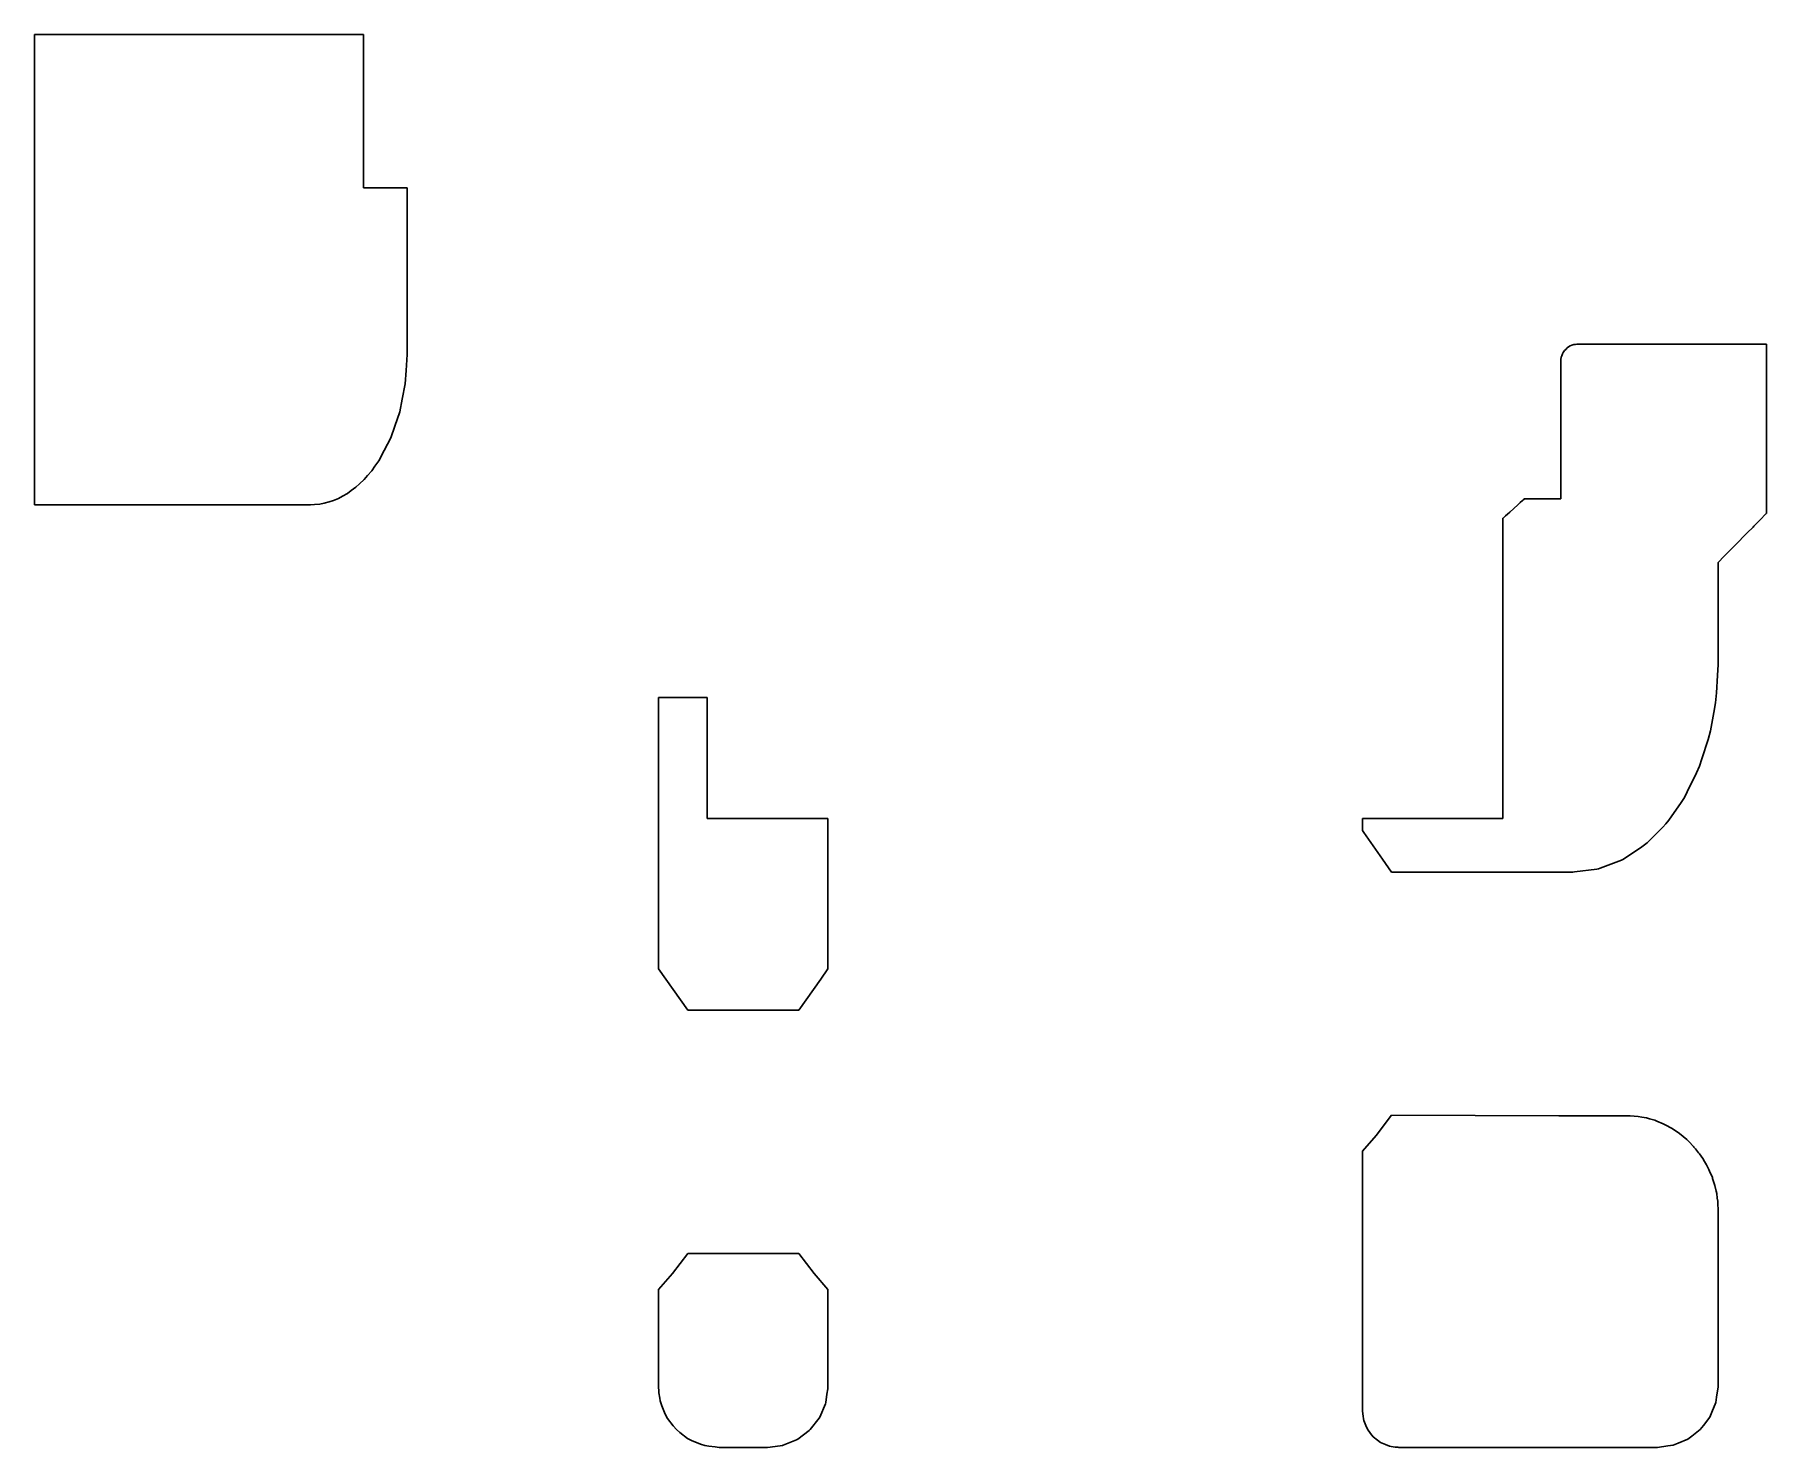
# Model space of a CAD drawing. Header units: metres. Extents: x 2.4 to 74, y -16 to 42.4.
import ezdxf

# ---------------------------------------------------------------- set-up
doc = ezdxf.new("R2010")
doc.units = ezdxf.units.M

msp = doc.modelspace()

# ---------------------------------------------------------------- linework, layer by layer
for p, q in [((2.4, 41.536), (2.4, 42.394)), ((2.4, 42.394), (15.486, 42.394)), ((15.486, 42.394), (16, 42.394)), ((16, 42.394), (16, 41.465)), ((2.4, 40.863), (2.4, 41.536)), ((2.4, 40.035), (2.4, 40.863)), ((16, 41.465), (16, 41.27)), ((16, 41.465), (16, 41.465)), ((16, 41.27), (16, 40.452)), ((16, 40.452), (16, 39.984)), ((2.4, 39.195), (2.4, 40.035)), ((16, 39.984), (16, 39.221)), ((2.4, 38.593), (2.4, 39.195)), ((16, 39.221), (16, 38.527)), ((2.4, 30.427), (2.4, 38.593)), ((16, 38.527), (16, 37.055)), ((16, 37.055), (16, 36.816)), ((16, 36.816), (16, 36.064)), ((16, 36.064), (17.099, 36.064)), ((17.099, 36.064), (17.8, 36.064)), ((17.8, 36.064), (17.8, 34.421)), ((17.8, 34.421), (17.8, 32.564)), ((17.8, 32.564), (17.8, 30.367)), ((2.4, 28.243), (2.4, 30.427)), ((17.8, 30.367), (17.8, 29.179)), ((65.656, 29.336), (65.701, 29.382)), ((65.701, 29.382), (65.765, 29.446)), ((65.765, 29.446), (65.823, 29.484)), ((65.823, 29.484), (65.893, 29.53)), ((65.893, 29.53), (65.96, 29.555)), ((65.96, 29.555), (66.032, 29.583)), ((66.032, 29.583), (66.101, 29.592)), ((66.101, 29.592), (66.156, 29.6)), ((66.156, 29.6), (66.173, 29.601)), ((66.173, 29.601), (73.903, 29.601)), ((73.903, 29.601), (73.999, 29.601)), ((73.999, 29.601), (73.999, 29.398)), ((73.999, 29.398), (73.999, 22.599)), ((17.8, 29.179), (17.758, 28.51)), ((65.502, 28.925), (65.503, 28.941)), ((65.502, 27.658), (65.502, 28.925)), ((65.503, 28.941), (65.508, 28.971)), ((65.508, 28.971), (65.52, 29.067)), ((65.52, 29.067), (65.538, 29.116)), ((65.538, 29.116), (65.572, 29.206)), ((65.572, 29.206), (65.604, 29.256)), ((65.604, 29.256), (65.656, 29.336)), ((2.4, 26.433), (2.4, 28.243)), ((17.723, 27.965), (17.598, 27.322)), ((17.758, 28.51), (17.723, 27.965)), ((17.598, 27.322), (17.496, 26.797)), ((65.502, 23.2), (65.502, 27.658)), ((17.496, 26.797), (17.292, 26.205)), ((2.4, 22.956), (2.4, 26.433)), ((17.292, 26.205), (17.126, 25.722)), ((16.852, 25.202), (16.628, 24.779)), ((17.126, 25.722), (16.852, 25.202)), ((16.338, 24.368), (16.164, 24.168)), ((16.468, 24.553), (16.338, 24.368)), ((16.628, 24.779), (16.468, 24.553)), ((15.686, 23.691), (15.49, 23.547)), ((15.837, 23.832), (15.686, 23.691)), ((16.022, 24.005), (15.837, 23.832)), ((16.164, 24.168), (16.022, 24.005)), ((7.522, 22.956), (2.4, 22.956)), ((13.8, 22.956), (7.522, 22.956)), ((13.976, 22.969), (13.8, 22.956)), ((14.192, 22.986), (13.976, 22.969)), ((14.367, 23.026), (14.192, 22.986)), ((14.58, 23.076), (14.367, 23.026)), ((14.751, 23.142), (14.58, 23.076)), ((14.961, 23.224), (14.751, 23.142)), ((15.127, 23.316), (14.961, 23.224)), ((15.331, 23.43), (15.127, 23.316)), ((15.49, 23.547), (15.331, 23.43)), ((63.391, 22.662), (63.72, 22.958)), ((63.72, 22.958), (63.821, 23.049)), ((63.821, 23.049), (63.914, 23.133)), ((63.914, 23.133), (63.954, 23.169)), ((63.954, 23.169), (63.988, 23.2)), ((63.988, 23.2), (64.564, 23.2)), ((64.564, 23.2), (64.565, 23.2)), ((64.565, 23.2), (64.566, 23.2)), ((64.566, 23.2), (64.566, 23.2)), ((64.566, 23.2), (65.502, 23.2)), ((63.1, 22.4), (63.103, 22.403)), ((63.1, 12.171), (63.1, 22.4)), ((63.103, 22.403), (63.113, 22.412)), ((63.113, 22.412), (63.13, 22.427)), ((63.13, 22.427), (63.153, 22.448)), ((63.153, 22.448), (63.182, 22.474)), ((63.182, 22.474), (63.217, 22.505)), ((63.217, 22.505), (63.299, 22.579)), ((63.299, 22.579), (63.391, 22.662)), ((73.686, 22.282), (73.485, 22.078)), ((73.729, 22.326), (73.686, 22.282)), ((73.997, 22.597), (73.729, 22.326)), ((73.998, 22.598), (73.997, 22.597)), ((73.999, 22.599), (73.998, 22.598)), ((73.155, 21.743), (72.769, 21.352)), ((73.206, 21.795), (73.155, 21.743)), ((73.449, 22.042), (73.206, 21.795)), ((73.485, 22.078), (73.449, 22.042)), ((72.258, 20.833), (72, 20.572)), ((72.514, 21.093), (72.258, 20.833)), ((72.769, 21.352), (72.514, 21.093)), ((72.769, 21.352), (72.769, 21.352)), ((72, 20.572), (72, 18.32)), ((72, 18.32), (72, 18.092)), ((72, 18.32), (72, 18.32)), ((72, 18.092), (72, 16.354)), ((71.984, 15.901), (71.94, 15.184)), ((72, 16.352), (71.984, 15.901)), ((72, 16.354), (72, 16.352)), ((71.94, 15.184), (71.897, 14.772)), ((28.751, 15), (28.2, 15)), ((28.2, 15), (28.2, 11.148)), ((30.2, 15), (28.751, 15)), ((30.2, 14.356), (30.2, 15)), ((30.2, 12.651), (30.2, 14.356)), ((71.826, 14.369), (71.684, 13.618)), ((71.897, 14.772), (71.826, 14.369)), ((71.684, 13.618), (71.595, 13.264)), ((71.595, 13.264), (71.332, 12.459)), ((30.2, 12.579), (30.2, 12.651)), ((30.2, 12.393), (30.2, 12.579)), ((30.2, 12.322), (30.2, 12.393)), ((30.2, 12.136), (30.2, 12.322)), ((71.332, 12.459), (71.233, 12.161)), ((30.2, 12.069), (30.2, 12.136)), ((30.2, 11.896), (30.2, 12.069)), ((30.2, 11.839), (30.2, 11.896)), ((30.2, 11.69), (30.2, 11.839)), ((30.2, 11.646), (30.2, 11.69)), ((30.2, 11.533), (30.2, 11.646)), ((30.2, 11.143), (30.2, 11.533)), ((63.1, 10), (63.1, 12.171)), ((71.115, 11.879), (70.726, 11.089)), ((71.233, 12.161), (71.115, 11.879)), ((28.2, 11.148), (28.2, 9.966)), ((30.2, 10), (30.2, 11.143)), ((70.61, 10.865), (70.479, 10.659)), ((70.726, 11.089), (70.61, 10.865)), ((70.479, 10.659), (69.96, 9.92)), ((28.2, 9.966), (28.2, 9.844)), ((28.2, 9.844), (28.2, 9.004)), ((31.863, 10), (30.2, 10)), ((35.2, 10), (31.863, 10)), ((35.2, 8.673), (35.2, 10)), ((57.3, 9.494), (57.3, 10)), ((57.3, 10), (57.993, 10)), ((57.356, 9.414), (57.3, 9.494)), ((58.13, 8.307), (57.356, 9.414)), ((57.993, 10), (58.189, 10)), ((58.189, 10), (62.907, 10)), ((62.907, 10), (63.1, 10)), ((69.716, 9.634), (69.069, 8.989)), ((69.843, 9.769), (69.716, 9.634)), ((69.96, 9.92), (69.843, 9.769)), ((28.2, 9.004), (28.2, 3.784)), ((35.2, 3.784), (35.2, 8.673)), ((68.854, 8.824), (68.09, 8.317)), ((68.964, 8.899), (68.854, 8.824)), ((69.069, 8.989), (68.964, 8.899)), ((58.5, 7.779), (58.13, 8.307)), ((66.986, 7.898), (66.065, 7.783)), ((67.058, 7.913), (66.986, 7.898)), ((67.127, 7.938), (67.058, 7.913)), ((68.003, 8.273), (67.127, 7.938)), ((68.09, 8.317), (68.003, 8.273)), ((60.598, 7.779), (58.5, 7.779)), ((64.677, 7.779), (60.598, 7.779)), ((66, 7.779), (64.677, 7.779)), ((66.065, 7.783), (66, 7.779)), ((28.2, 3.784), (28.498, 3.358)), ((34.902, 3.358), (35.2, 3.784)), ((35.2, 3.784), (35.2, 3.784)), ((28.498, 3.358), (29.4, 2.069)), ((34, 2.069), (34.902, 3.358)), ((29.4, 2.069), (33.495, 2.069)), ((33.495, 2.069), (34, 2.069)), ((58.5, -2.275), (57.866, -3.104)), ((65.419, -2.294), (58.5, -2.275)), ((68.37, -2.291), (65.419, -2.294)), ((68.534, -2.31), (68.37, -2.291)), ((68.702, -2.319), (68.534, -2.31)), ((68.851, -2.345), (68.702, -2.319)), ((69.043, -2.378), (68.851, -2.345)), ((69.165, -2.414), (69.043, -2.378)), ((69.391, -2.48), (69.165, -2.414)), ((69.47, -2.513), (69.391, -2.48)), ((69.739, -2.626), (69.47, -2.513)), ((69.764, -2.639), (69.739, -2.626)), ((69.875, -2.701), (69.764, -2.639)), ((70.045, -2.79), (69.875, -2.701)), ((70.079, -2.808), (70.045, -2.79)), ((70.309, -2.962), (70.079, -2.808)), ((57.866, -3.104), (57.3, -3.761)), ((70.404, -3.025), (70.309, -2.962)), ((70.558, -3.153), (70.404, -3.025)), ((70.708, -3.279), (70.558, -3.153)), ((70.789, -3.361), (70.708, -3.279)), ((70.986, -3.563), (70.789, -3.361)), ((71.004, -3.586), (70.986, -3.563)), ((57.3, -3.761), (57.3, -4.846)), ((71.065, -3.663), (71.004, -3.586)), ((71.196, -3.821), (71.065, -3.663)), ((71.232, -3.865), (71.196, -3.821)), ((71.368, -4.067), (71.232, -3.865)), ((71.445, -4.181), (71.368, -4.067)), ((71.521, -4.322), (71.445, -4.181)), ((57.3, -4.846), (57.3, -6.187)), ((71.623, -4.512), (71.521, -4.322)), ((71.654, -4.586), (71.623, -4.512)), ((71.765, -4.851), (71.654, -4.586)), ((71.767, -4.858), (71.765, -4.851)), ((71.775, -4.885), (71.767, -4.858)), ((71.857, -5.136), (71.775, -4.885)), ((71.871, -5.18), (71.857, -5.136)), ((71.925, -5.417), (71.871, -5.18)), ((71.945, -5.506), (71.925, -5.417)), ((71.97, -5.696), (71.945, -5.506)), ((71.987, -5.826), (71.97, -5.696)), ((57.3, -6.187), (57.3, -7.161)), ((71.993, -5.971), (71.987, -5.826)), ((72, -6.136), (71.993, -5.971)), ((72, -6.574), (72, -6.136)), ((72, -7.495), (72, -6.574)), ((72, -6.574), (72, -6.574)), ((57.3, -7.161), (57.3, -7.246)), ((57.3, -7.246), (57.3, -7.947)), ((72, -8.178), (72, -7.495)), ((28.766, -8.814), (29.4, -7.984)), ((29.4, -7.984), (31.63, -7.984)), ((31.63, -7.984), (34, -7.984)), ((34, -7.984), (34.634, -8.814)), ((57.3, -7.947), (57.3, -8.042)), ((57.3, -8.042), (57.3, -14.177)), ((72, -8.904), (72, -8.178)), ((28.2, -9.47), (28.766, -8.814)), ((34.634, -8.814), (35.2, -9.47)), ((72, -9.036), (72, -8.904)), ((72, -13.5), (72, -9.036)), ((28.2, -10.262), (28.2, -9.47)), ((35.2, -9.47), (35.2, -10.135)), ((28.2, -11.112), (28.2, -10.262)), ((35.2, -10.135), (35.2, -10.888)), ((28.2, -11.629), (28.2, -11.112)), ((35.2, -10.888), (35.2, -11.368)), ((35.2, -10.888), (35.2, -10.888)), ((35.2, -11.368), (35.2, -11.637)), ((28.2, -11.918), (28.2, -11.629)), ((28.2, -13.5), (28.2, -11.918)), ((35.2, -11.637), (35.2, -13.5)), ((28.209, -13.676), (28.2, -13.5)), ((35.196, -13.581), (35.16, -13.807)), ((35.2, -13.5), (35.196, -13.581)), ((71.943, -13.93), (72, -13.5)), ((28.212, -13.745), (28.209, -13.676)), ((28.253, -13.972), (28.212, -13.745)), ((28.269, -14.078), (28.253, -13.972)), ((28.33, -14.279), (28.269, -14.078)), ((28.473, -14.625), (28.33, -14.279)), ((35.094, -14.197), (34.865, -14.75)), ((35.115, -14.147), (35.094, -14.197)), ((35.16, -13.807), (35.115, -14.147)), ((57.3, -14.177), (57.3, -14.285)), ((57.3, -14.285), (57.3, -14.5)), ((71.749, -14.548), (71.915, -14.147)), ((71.915, -14.147), (71.943, -13.93)), ((28.571, -14.808), (28.473, -14.625)), ((28.803, -15.11), (28.571, -14.808)), ((34.832, -14.793), (34.468, -15.268)), ((34.865, -14.75), (34.832, -14.793)), ((57.3, -14.5), (57.323, -14.713)), ((57.323, -14.713), (57.343, -14.826)), ((57.343, -14.826), (57.351, -14.888)), ((57.351, -14.888), (57.436, -15.093)), ((71.401, -15.094), (71.665, -14.75)), ((71.665, -14.75), (71.749, -14.548)), ((28.932, -15.268), (28.803, -15.11)), ((29.08, -15.389), (28.932, -15.268)), ((29.396, -15.631), (29.08, -15.389)), ((29.56, -15.719), (29.396, -15.631)), ((29.937, -15.875), (29.56, -15.719)), ((33.9, -15.686), (33.347, -15.915)), ((33.95, -15.665), (33.9, -15.686)), ((34.425, -15.301), (33.95, -15.665)), ((34.468, -15.268), (34.425, -15.301)), ((57.436, -15.093), (57.501, -15.25)), ((57.501, -15.25), (57.636, -15.426)), ((57.636, -15.426), (57.739, -15.561)), ((57.739, -15.561), (57.915, -15.696)), ((57.915, -15.696), (58.05, -15.799)), ((70.349, -15.831), (70.75, -15.665)), ((70.75, -15.665), (70.923, -15.532)), ((70.923, -15.532), (71.268, -15.268)), ((71.268, -15.268), (71.401, -15.094)), ((30.11, -15.928), (29.937, -15.875)), ((30.276, -15.944), (30.11, -15.928)), ((30.537, -15.984), (30.276, -15.944)), ((30.7, -16), (30.537, -15.984)), ((31.902, -16), (30.7, -16)), ((32.7, -16), (31.902, -16)), ((33.017, -15.969), (32.7, -16)), ((33.32, -15.918), (33.017, -15.969)), ((33.347, -15.915), (33.32, -15.918)), ((58.05, -15.799), (58.255, -15.884)), ((58.255, -15.884), (58.412, -15.949)), ((58.412, -15.949), (58.487, -15.962)), ((58.487, -15.962), (58.655, -15.993)), ((58.655, -15.993), (58.677, -15.995)), ((58.677, -15.995), (58.699, -15.996)), ((58.699, -15.996), (58.738, -15.999)), ((58.738, -15.999), (58.76, -15.999)), ((58.76, -15.999), (58.8, -16)), ((58.8, -16), (66.207, -16)), ((66.207, -16), (69.5, -16)), ((69.5, -16), (69.93, -15.943)), ((69.93, -15.943), (70.147, -15.915)), ((70.147, -15.915), (70.349, -15.831))]:
    msp.add_line(p, q)

doc.saveas('drawing.dxf')
